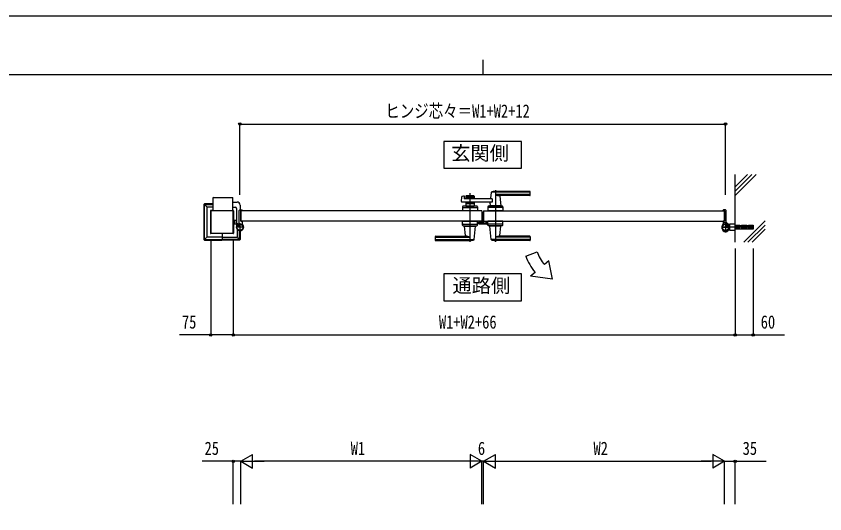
# Model space of a CAD drawing. Units: millimetres, scale not verified. Extents: x -4205 to 4205, y -2970 to 2970.
# Drawn here: x -1554 to 1131, y 1319 to 2970 of the extents above; entities that cross this region are included whole.
import ezdxf
from ezdxf.enums import TextEntityAlignment as Align

# ---------------------------------------------------------------- set-up
doc = ezdxf.new("R2010")
doc.units = ezdxf.units.MM
doc.header["$LTSCALE"] = 10
for name, color, linetype in [('0-1_USER1', 3, 'Continuous'), ('0-2_YKK_12', 2, 'Continuous'), ('0-3_YKK_13', 4, 'Continuous'), ('0-4_YKK_A1', 4, 'Continuous'), ('0-5_YKK_D', 6, 'Continuous'), ('0-6_YKK_ZWAK', 7, 'Continuous'), ('0-7_YSS_K', 3, 'Continuous')]:
    doc.layers.add(name, color=color, linetype=linetype)
doc.styles.add('ＭＳ ゴシック', font='')
doc.styles.get('ＭＳ ゴシック').set_extended_font_data('MS Gothic')

msp = doc.modelspace()

# ---------------------------------------------------------------- linework, layer by layer
at = {"layer": '0-1_USER1'}
for points in [[(-133.78, 2554.58), (-133.78, 2465.33), (123.82, 2465.33), (123.82, 2554.58)], [(-133.78, 2115.14), (-133.78, 2025.89), (123.82, 2025.89), (123.82, 2115.14)]]:
    msp.add_lwpolyline(points, close=True, dxfattribs=at)
at = {"layer": '0-2_YKK_12'}
for p, q in [((37.02, 2392.55), (37.02, 2221.55)), ((-46.98, 2221.55), (-46.98, 2383.1))]:
    msp.add_line(p, q, dxfattribs=at)
at = {"layer": '0-3_YKK_13'}
for p, q in [((-2.03, 2319.55), (-1.98, 2319.55)), ((-2.03, 2297.35), (-2.03, 2319.55)), ((-18.94, 2282.14), (-18.94, 2285.25)), ((-17.94, 2286.25), (-17.44, 2286.25)), ((-17.44, 2286.25), (-17.33, 2286.15)), ((-16.83, 2286.1), (-7.53, 2286.1)), ((-7.03, 2286.15), (-6.03, 2286.15)), ((-4.03, 2288.15), (-4.03, 2295.85)), ((-2.53, 2297.35), (-2.03, 2297.35)), ((-2.03, 2294.85), (-2.03, 2290.55)), ((7.37, 2289.55), (8.87, 2289.55)), ((8.87, 2289.55), (8.87, 2282.14)), ((6.88, 2280.14), (-16.94, 2280.14))]:
    msp.add_line(p, q, dxfattribs=at)
for centre, radius, start, end in [((-2.53, 2295.85), 1.5, 90, 180), ((-1.53, 2294.85), 0.5, 154.15409, 180), ((-1.03, 2290.55), 1, 180, 198.19765)]:
    msp.add_arc(centre, radius, start, end, dxfattribs=at)
for centre, major_axis, ratio, start_param, end_param in [((-17.93, 2285.25), (0.709, -0.709), 0.997265, 2.357564, 3.9256213), ((-16.93, 2282.15), (1.42, 1.42), 0.997265, 2.357564, 3.9256213), ((-16.83, 2286.12), (0.5, 0), 0.052408, 3.1415927, 4.712389), ((-7.53, 2286.12), (0.5, 0), 0.052408, 4.712389, 6.2831853), ((-6.03, 2288.15), (0, -2), 0.99863, 6.2831853, 7.8539816), ((6.87, 2282.15), (-1.42, 1.42), 0.997265, 2.357564, 3.9256213)]:
    msp.add_ellipse(centre, major_axis=major_axis, ratio=ratio, start_param=start_param, end_param=end_param, dxfattribs=at)
at = {"layer": '0-4_YKK_A1'}
for p, q in [((-900.98, 2366.05), (-900.98, 2324.55)), ((-898.98, 2368.05), (-835.98, 2368.05)), ((-833.98, 2324.55), (-833.98, 2366.05)), ((-75.81, 2355.21), (-74.59, 2370.61)), ((-73.08, 2372.4), (-67.66, 2373.75)), ((-66.42, 2372.83), (-66.03, 2365)), ((26.58, 2364.05), (-65.03, 2364.05)), ((-60.48, 2372.55), (-60.48, 2364.05)), ((-33.48, 2369.55), (-60.48, 2369.55)), ((-58.48, 2374.55), (-35.48, 2374.55)), ((-49.4, 2365.55), (-58.48, 2365.55)), ((-47.34, 2367.19), (-48.69, 2365.84)), ((-46.63, 2367.19), (-45.28, 2365.84)), ((-35.48, 2365.55), (-44.57, 2365.55)), ((-33.48, 2372.55), (-33.48, 2364.05)), ((22.97, 2384.93), (21.27, 2365.86)), ((152.02, 2385.53), (23.23, 2385.53)), ((152.02, 2388.55), (37.02, 2388.55)), ((152.02, 2377.88), (37.02, 2377.88)), ((151.02, 2374.55), (52, 2374.55)), ((52.19, 2372.36), (54.99, 2340.87)), ((153.02, 2376.55), (153.02, 2387.55)), ((-930.48, 2345.05), (-930.48, 2229.04)), ((-929.9, 2346.46), (-921.48, 2338.05)), ((-900.98, 2347.05), (-928.49, 2347.05)), ((-928.38, 2230.15), (-928.38, 2343.95)), ((-927.38, 2344.95), (-900.98, 2344.95)), ((-920.48, 2336.05), (-920.48, 2238.05)), ((-919.48, 2337.05), (-900.98, 2337.05)), ((-833.98, 2353.05), (-820.48, 2353.05)), ((-833.98, 2336.05), (-826.48, 2336.05)), ((-810.48, 2343.05), (-810.48, 2327.05)), ((-71.54, 2337.61), (-71.98, 2324.55)), ((-24.41, 2339.55), (-69.55, 2339.55)), ((-60.48, 2353.05), (-60.48, 2339.55)), ((-33.48, 2347.55), (-60.48, 2347.55)), ((-60.48, 2339.55), (-33.48, 2339.55)), ((-49.4, 2351.55), (-58.48, 2351.55)), ((-51.48, 2336.75), (-51.48, 2339.55)), ((-51.48, 2336.75), (-42.48, 2336.75)), ((-47.34, 2349.9), (-48.69, 2351.26)), ((-46.63, 2349.9), (-45.28, 2351.26)), ((-35.48, 2351.55), (-44.57, 2351.55)), ((-33.48, 2353.05), (-33.48, 2339.55)), ((-22.42, 2337.61), (-21.98, 2324.55)), ((12.46, 2337.61), (12.02, 2324.55)), ((59.59, 2339.55), (14.45, 2339.55)), ((55.02, 2340.54), (19.02, 2340.54)), ((19.02, 2339.55), (19.02, 2340.54)), ((19.65, 2347.6), (19.05, 2340.86)), ((54.69, 2340.54), (19.35, 2340.54)), ((22.02, 2340.54), (19.85, 2340.54)), ((32.52, 2336.75), (32.52, 2339.55)), ((54.69, 2340.54), (52.02, 2340.54)), ((55.02, 2339.55), (55.02, 2340.54)), ((61.58, 2337.61), (62.02, 2324.55)), ((-908.48, 2324.05), (-908.48, 2250.05)), ((-900.98, 2325.05), (-907.48, 2325.05)), ((-833.98, 2325.05), (-833.48, 2325.05)), ((-832.48, 2324.05), (-832.48, 2250.05)), ((-822.48, 2332.05), (-822.48, 2269.55)), ((-812.98, 2284.49), (-812.98, 2325.05)), ((-810.98, 2327.05), (-803.98, 2327.05)), ((-807.98, 2289.55), (-807.98, 2324.55)), ((-807.68, 2324.85), (-803.48, 2324.85)), ((-802.98, 2325.35), (-802.98, 2326.05)), ((-21.98, 2324.55), (-71.98, 2324.55)), ((-69.71, 2334.55), (-24.25, 2334.55)), ((62.02, 2324.55), (12.02, 2324.55)), ((59.75, 2334.55), (14.29, 2334.55)), ((32.27, 2324.55), (41.77, 2324.55)), ((793.02, 2325.35), (793.02, 2326.05)), ((797.72, 2324.85), (793.52, 2324.85)), ((801.02, 2327.05), (794.02, 2327.05)), ((798.02, 2289.55), (798.02, 2324.55)), ((803.02, 2284.49), (803.02, 2325.05)), ((-829.17, 2291.8), (-829.68, 2291.8)), ((-829.68, 2291.8), (-829.68, 2282.3)), ((-810.98, 2282.55), (-810.98, 2256.55)), ((-807.68, 2289.25), (-803.48, 2289.25)), ((-802.98, 2288.75), (-802.98, 2279.71)), ((-71.54, 2276.48), (-71.98, 2289.55)), ((-71.98, 2289.55), (-21.98, 2289.55)), ((-22.42, 2276.48), (-21.98, 2289.55)), ((12.46, 2276.48), (12.02, 2289.55)), ((62.02, 2289.55), (12.02, 2289.55)), ((61.58, 2276.48), (62.02, 2289.55)), ((793.02, 2288.75), (793.02, 2279.71)), ((797.72, 2289.25), (793.52, 2289.25)), ((801.02, 2286.55), (801.02, 2252.55)), ((801.02, 2282.55), (801.02, 2256.55)), ((-829.68, 2281.05), (-822.48, 2281.05)), ((-797.98, 2269.55), (-823.98, 2269.55)), ((-822.53, 2281.1), (-812.47, 2271.04)), ((-820.48, 2263.07), (-820.48, 2238.05)), ((-819.3, 2275.97), (-820.06, 2276.73)), ((-819.7, 2275.43), (-816.28, 2272.02)), ((-815.82, 2272.49), (-819.3, 2275.97)), ((-817.4, 2277.87), (-818.16, 2278.63)), ((-813.92, 2274.39), (-817.4, 2277.87)), ((-813.46, 2274.85), (-816.87, 2278.26)), ((-816.28, 2272.02), (-813.46, 2274.85)), ((-812.58, 2230.15), (-812.58, 2258.16)), ((-810.48, 2258.05), (-810.48, 2229.04)), ((-69.71, 2279.55), (-24.25, 2279.55)), ((-69.55, 2274.55), (-24.41, 2274.55)), ((-64.98, 2274.55), (-64.98, 2273.55)), ((-64.98, 2273.55), (-28.98, 2273.55)), ((-62.15, 2241.73), (-64.96, 2273.22)), ((-32.93, 2229.15), (-29.01, 2273.22)), ((-28.98, 2274.55), (-28.98, 2273.55)), ((59.75, 2279.55), (14.29, 2279.55)), ((59.59, 2274.55), (14.45, 2274.55)), ((19.02, 2274.55), (19.02, 2273.55)), ((55.02, 2273.55), (19.02, 2273.55)), ((22.97, 2229.15), (19.05, 2273.22)), ((52.19, 2241.73), (55, 2273.22)), ((55.02, 2274.55), (55.02, 2273.55)), ((788.02, 2269.55), (814.02, 2269.55)), ((895.02, 2269.55), (788.02, 2269.55)), ((790.02, 2273.55), (790.02, 2265.55)), ((812.57, 2281.1), (802.51, 2271.04)), ((803.49, 2274.85), (806.91, 2278.26)), ((806.32, 2272.02), (803.49, 2274.85)), ((803.96, 2274.39), (807.44, 2277.87)), ((805.86, 2272.49), (809.34, 2275.97)), ((809.73, 2275.43), (806.32, 2272.02)), ((807.44, 2277.87), (808.2, 2278.63)), ((809.34, 2275.97), (810.1, 2276.73)), ((812.02, 2273.55), (812.02, 2265.55)), ((815.02, 2278.55), (812.51, 2278.55)), ((815.02, 2260.55), (812.51, 2260.55)), ((833.02, 2276.3), (849.02, 2276.3)), ((833.02, 2272.1), (849.02, 2272.1)), ((849.02, 2267), (833.02, 2267)), ((849.02, 2262.8), (833.02, 2262.8)), ((849.02, 2262.8), (849.02, 2276.3)), ((849.02, 2275.55), (854.02, 2275.55)), ((854.02, 2263.55), (849.02, 2263.55)), ((854.02, 2276.3), (854.02, 2262.8)), ((854.02, 2276.3), (872.02, 2276.3)), ((854.02, 2272.1), (872.02, 2272.1)), ((872.02, 2267), (854.02, 2267)), ((872.02, 2262.8), (854.02, 2262.8)), ((872.02, 2276.3), (872.02, 2262.8)), ((872.02, 2275.55), (877.02, 2275.55)), ((877.02, 2263.55), (872.02, 2263.55)), ((877.02, 2276.3), (877.02, 2262.8)), ((877.02, 2276.3), (893.02, 2276.3)), ((877.02, 2272.1), (893.02, 2272.1)), ((893.02, 2267), (877.02, 2267)), ((-921.48, 2236.05), (-929.9, 2227.63)), ((-927.38, 2229.15), (-870.98, 2229.15)), ((-870.98, 2237.05), (-919.48, 2237.05)), ((-870.98, 2249.05), (-907.48, 2249.05)), ((-870.48, 2248.55), (-870.48, 2227.55)), ((-833.48, 2249.05), (-869.98, 2249.05)), ((-869.98, 2237.05), (-821.48, 2237.05)), ((-813.58, 2229.15), (-869.98, 2229.15)), ((-819.48, 2236.05), (-811.06, 2227.63)), ((-162.98, 2237.55), (-162.98, 2226.55)), ((-161.98, 2236.22), (-46.98, 2236.22)), ((-161.98, 2228.56), (-33.19, 2228.56)), ((-160.98, 2239.55), (-61.96, 2239.55)), ((152.02, 2228.56), (23.23, 2228.56)), ((152.02, 2236.22), (37.02, 2236.22)), ((151.02, 2239.55), (52, 2239.55)), ((153.02, 2237.55), (153.02, 2226.55)), ((-928.49, 2227.05), (-870.98, 2227.05)), ((-812.48, 2227.05), (-869.98, 2227.05)), ((-161.98, 2225.55), (-46.98, 2225.55)), ((152.02, 2225.55), (37.02, 2225.55)), ((137.73, 2174.05), (175.32, 2187.73)), ((214.95, 2158.48), (199.63, 2145.63)), ((226.88, 2097.05), (214.95, 2158.48)), ((168.99, 2119.91), (153.67, 2107.06)), ((226.88, 2097.05), (153.67, 2107.06))]:
    msp.add_line(p, q, dxfattribs=at)
at = {"layer": '0-4_YKK_A1', "color": 7}
for p, q in [((-16.98, 2283.05), (-16.98, 2284.85)), ((-15.98, 2285.85), (-14.78, 2285.85)), ((-15.98, 2284.55), (-15.98, 2283.65)), ((6.02, 2282.05), (-15.98, 2282.05)), ((-14.78, 2284.85), (-15.68, 2284.85)), ((-15.68, 2283.35), (-9.28, 2283.35)), ((-14.48, 2285.55), (-14.48, 2285.15)), ((-10.48, 2285.15), (-10.48, 2285.55)), ((-10.18, 2285.85), (-8.98, 2285.85)), ((-9.28, 2284.85), (-10.18, 2284.85)), ((-8.98, 2283.65), (-8.98, 2284.55)), ((-7.98, 2284.85), (-7.98, 2283.65)), ((-7.68, 2283.35), (-5.28, 2283.35)), ((-3.28, 2285.35), (-3.28, 2295.55)), ((-2.28, 2296.55), (-1.98, 2296.55)), ((-1.98, 2295.05), (-1.98, 2283.35)), ((-1.68, 2283.05), (5.72, 2283.05)), ((5.52, 2289.55), (6.72, 2289.55)), ((5.72, 2288.55), (5.52, 2288.55)), ((6.02, 2283.35), (6.02, 2288.25)), ((7.02, 2289.25), (7.02, 2283.05))]:
    msp.add_line(p, q, dxfattribs=at)
at = {"layer": '0-4_YKK_A1'}
for points in [[(26.58, 2364.05), (26.58, 2353.05), (-73.81, 2353.05)], [(-51.48, 2336.75), (-42.48, 2336.75), (-42.48, 2339.55)], [(32.52, 2336.75), (41.52, 2336.75), (41.52, 2339.55)], [(-7.98, 2324.55), (-7.98, 2289.55), (-807.98, 2289.55)], [(-7.98, 2324.55), (-807.98, 2324.55), (-807.98, 2289.55)], [(-1.98, 2324.55), (-1.98, 2289.55), (798.02, 2289.55)], [(-1.98, 2324.55), (798.02, 2324.55), (798.02, 2289.55)], [(-827.54, 2289.2), (-829.6, 2288.19), (-830.21, 2287.05)], [(-827.54, 2284.9), (-829.6, 2285.9), (-830.21, 2287.05)], [(-830.18, 2293.55), (-829.68, 2293.05), (-822.48, 2293.05)], [(-830.18, 2280.55), (-829.68, 2281.05), (-829.68, 2293.05)], [(-829.17, 2291.8), (-829.17, 2282.3), (-829.68, 2282.3)], [(-820.53, 2276.27), (-821.59, 2275.21), (-822.31, 2276.47)], [(-822.26, 2277.86), (-820.21, 2277.15), (-818.97, 2277.53)], [(-816.87, 2278.26), (-817.7, 2279.09), (-820.53, 2276.27), (-819.7, 2275.43)], [(-819.29, 2280.83), (-818.58, 2278.78), (-818.97, 2277.53)], [(-817.7, 2279.09), (-816.64, 2280.15), (-817.9, 2280.88)], [(807.74, 2279.09), (806.68, 2280.15), (807.94, 2280.88)], [(806.91, 2278.26), (807.74, 2279.09), (810.57, 2276.27), (809.73, 2275.43)], [(809.33, 2280.83), (808.62, 2278.78), (809, 2277.53)], [(812.3, 2277.86), (810.25, 2277.15), (809, 2277.53)], [(810.57, 2276.27), (811.63, 2275.21), (812.35, 2276.47)], [(893.02, 2276.3), (893.02, 2262.8), (877.02, 2262.8)]]:
    msp.add_lwpolyline(points, dxfattribs=at)
for points in [[(-907.98, 2249.55), (-832.98, 2249.55), (-832.98, 2324.55), (-907.98, 2324.55)], [(833.02, 2294.55), (832.02, 2294.55), (832.02, 2244.55), (833.02, 2244.55)], [(832.02, 2280.55), (832.02, 2258.55), (815.02, 2258.55), (815.02, 2280.55)]]:
    msp.add_lwpolyline(points, close=True, dxfattribs=at)
for centre, radius in [((-810.98, 2269.55), 11.5), ((-810.98, 2269.55), 10.35), ((801.02, 2269.55), 11.5), ((801.02, 2269.55), 10.35)]:
    msp.add_circle(centre, radius, dxfattribs=at)
for centre, radius, start, end in [((-898.98, 2366.05), 2, 90, 180), ((-835.98, 2366.05), 2, 360, 90), ((-72.6, 2370.46), 2, 104.03624, 175.49449), ((-67.42, 2372.78), 1, 2.86241, 104.03624), ((-65.03, 2365.05), 1, 182.86241, 270), ((-58.48, 2372.55), 2, 90, 180), ((-58.48, 2367.55), 2, 180, 270), ((-49.4, 2366.55), 1, 270, 315), ((-46.98, 2366.84), 0.5, 45, 135), ((-44.57, 2366.55), 1, 225, 270), ((-35.48, 2372.55), 2, 0, 90), ((-35.48, 2367.55), 2, 270, 0), ((19.28, 2366.04), 2, 270, 354.91858), ((23.96, 2384.86), 1, 113.30607, 174.91858), ((37.02, 2354.55), 34, 90, 113.30607), ((50.81, 2404.52), 30, 242.63879, 272.27092), ((54.18, 2372.55), 2, 90, 185.08142), ((151.02, 2376.55), 2, 270, 0), ((152.02, 2387.55), 1, 0, 90), ((152.02, 2384.53), 1, 0, 90), ((152.02, 2378.88), 1, 270, 0), ((-927.38, 2343.95), 1, 90, 180), ((-919.48, 2336.05), 1, 90, 180), ((-826.48, 2332.05), 4, 360, 90), ((-820.48, 2343.05), 10, 360, 90), ((-73.81, 2355.05), 2, 175.49449, 270), ((-69.55, 2337.55), 2, 90, 178.09085), ((-58.48, 2349.55), 2, 90, 180), ((-46.98, 2327.14), 10.61, 64.90378, 115.09622), ((-49.4, 2350.55), 1, 45, 90), ((-46.98, 2350.26), 0.5, 225, 315), ((-44.57, 2350.55), 1, 90, 135), ((-35.48, 2349.55), 2, 0, 90), ((-24.41, 2337.55), 2, 1.90915, 90), ((14.45, 2337.55), 2, 90, 178.09085), ((14.67, 2348.04), 5, 354.91858, 90), ((19.35, 2340.84), 0.3, 174.91858, 270), ((37.02, 2327.14), 10.61, 64.90378, 115.09622), ((54.69, 2340.84), 0.3, 270, 5.08142), ((59.59, 2337.55), 2, 1.90915, 90), ((-907.48, 2324.05), 1, 90, 180), ((-833.48, 2324.05), 1, 360, 90), ((-810.98, 2325.05), 2, 90, 180), ((-807.68, 2324.55), 0.3, 90, 180), ((-803.98, 2326.05), 1, 360, 90), ((-803.48, 2325.35), 0.5, 270, 360), ((-69.71, 2332.55), 2, 90, 178.09085), ((-24.25, 2332.55), 2, 1.90915, 90), ((14.29, 2332.55), 2, 90, 178.09085), ((59.75, 2332.55), 2, 1.90915, 90), ((794.02, 2326.05), 1, 90, 180), ((793.52, 2325.35), 0.5, 180, 270), ((797.72, 2324.55), 0.3, 0, 90), ((801.02, 2325.05), 2, 0, 90), ((-833.84, 2287.05), 6.66, 314.51496, 45.48504), ((-817.98, 2284.49), 5, 295.10278, 359.99998), ((-807.68, 2289.55), 0.3, 180, 270), ((-803.48, 2288.75), 0.5, 360, 90), ((801.02, 2273.55), 11, 0, 180), ((793.52, 2288.75), 0.5, 90, 180), ((797.72, 2289.55), 0.3, 270, 0), ((808.02, 2284.49), 5, 180.00002, 244.89722), ((-821.19, 2277.12), 1.3, 149.0353, 210), ((-810.98, 2269.55), 11.5, 115.10278, 38.01228), ((-814.59, 2273.15), 9, 120.9647, 149.0353), ((-818.55, 2279.76), 1.3, 60, 120.9647), ((-797.98, 2279.71), 5, 180, 218.01228), ((-69.71, 2281.55), 2, 181.90915, 270), ((-69.55, 2276.55), 2, 181.90915, 270), ((-64.66, 2273.25), 0.3, 90, 185.08142), ((-29.31, 2273.25), 0.3, 354.91858, 90), ((-24.41, 2276.55), 2, 270, 358.09085), ((-24.25, 2281.55), 2, 270, 358.09085), ((14.29, 2281.55), 2, 181.90915, 270), ((14.45, 2276.55), 2, 181.90915, 270), ((19.35, 2273.25), 0.3, 90, 185.08142), ((54.7, 2273.25), 0.3, 354.91858, 90), ((59.59, 2276.55), 2, 270, 358.09085), ((59.75, 2281.55), 2, 270, 358.09085), ((801.02, 2269.55), 11.5, 141.98772, 64.89722), ((801.02, 2265.55), 11, 180, 0), ((788.02, 2279.71), 5, 321.98772, 0), ((808.59, 2279.76), 1.3, 59.0353, 120), ((804.63, 2273.15), 9, 30.9647, 59.0353), ((812.51, 2281.55), 3, 214.8499, 270), ((812.51, 2257.55), 3, 90, 145.1501), ((811.23, 2277.12), 1.3, 330, 30.9647), ((-927.38, 2230.15), 1, 180, 270), ((-919.48, 2238.05), 1, 180, 270), ((-907.48, 2250.05), 1, 180, 270), ((-833.48, 2250.05), 1, 270, 360), ((-833.48, 2250.05), 1, 270, 0), ((-821.48, 2238.05), 1, 270, 360), ((-813.58, 2230.15), 1, 270, 0), ((-160.98, 2237.55), 2, 90, 180), ((-161.98, 2235.22), 1, 90, 180), ((-161.98, 2229.56), 1, 180, 270), ((-64.15, 2241.55), 2, 270, 5.08142), ((-60.77, 2209.57), 30, 62.63879, 92.27092), ((-46.98, 2259.55), 34, 270, 293.30607), ((-33.93, 2229.24), 1, 293.30607, 354.91858), ((23.97, 2229.24), 1, 185.08142, 246.69393), ((37.02, 2259.55), 34, 246.69393, 270), ((50.81, 2209.57), 30, 87.72908, 117.36121), ((54.19, 2241.55), 2, 174.91858, 270), ((151.02, 2237.55), 2, 0, 90), ((152.02, 2235.22), 1, 0, 90), ((152.02, 2229.56), 1, 270, 0), ((-161.98, 2226.55), 1, 180, 270), ((152.02, 2226.55), 1, 270, 0), ((306.88, 2235.62), 140, 200.00072, 220.00072), ((306.88, 2235.62), 180, 200.00072, 220.00072)]:
    msp.add_arc(centre, radius, start, end, dxfattribs=at)
at = {"layer": '0-4_YKK_A1', "color": 7}
for centre, radius, start, end in [((-15.98, 2284.85), 1, 90, 180), ((-15.98, 2283.05), 1, 180, 270), ((-15.68, 2284.55), 0.3, 89.99863, 180), ((-15.68, 2283.65), 0.3, 180, 269.99863), ((-14.78, 2285.55), 0.3, 360, 89.99863), ((-14.78, 2285.15), 0.3, 269.99863, 359.99863), ((-10.18, 2285.55), 0.3, 89.99863, 180.00291), ((-10.18, 2285.15), 0.3, 180, 269.99863), ((-9.28, 2284.55), 0.3, 359.99709, 89.99863), ((-9.28, 2283.65), 0.3, 269.99863, 359.99863), ((-8.98, 2284.85), 1, 360, 90), ((-7.68, 2283.65), 0.3, 180, 269.99863), ((-5.28, 2285.35), 2, 269.99863, 359.99863), ((-2.28, 2295.55), 1, 90, 180), ((-1.68, 2283.35), 0.3, 180, 269.99863), ((5.52, 2289.05), 0.5, 90, 180), ((5.52, 2289.05), 0.5, 180, 270), ((5.72, 2288.25), 0.3, 360, 89.99863), ((5.72, 2283.35), 0.3, 269.99863, 359.99863), ((6.02, 2283.05), 1, 269.99863, 359.99863), ((6.72, 2289.25), 0.3, 360, 89.99863)]:
    msp.add_arc(centre, radius, start, end, dxfattribs=at)
at = {"layer": '0-4_YKK_A1'}
for centre, major_axis, ratio, start_param, end_param in [((-928.48, 2345.04), (-1.42, 1.42), 0.995146, 5.5002201, 7.0661505), ((-928.48, 2229.05), (-1.42, -1.42), 0.995146, 5.5002201, 7.0661505), ((-870.98, 2248.55), (0, -0.501), 0.997564, 1.5707963, 3.1415927), ((-869.98, 2248.55), (0, -0.501), 0.997564, 3.1415927, 4.712389), ((-812.49, 2229.05), (1.42, -1.42), 0.995146, 5.5002201, 7.0661505), ((-870.98, 2227.55), (0, 0.501), 0.997564, 3.1415927, 4.712389), ((-869.98, 2227.55), (0, 0.501), 0.997564, 1.5707963, 3.1415927)]:
    msp.add_ellipse(centre, major_axis=major_axis, ratio=ratio, start_param=start_param, end_param=end_param, dxfattribs=at)
at = {"layer": '0-5_YKK_D'}
for p, q in [((-810.98, 2377.55), (-810.98, 2613.05)), ((-810.98, 2612.05), (801.02, 2612.05)), ((801.02, 2377.55), (801.02, 2613.05)), ((-907.98, 2229.55), (-907.98, 1911.05)), ((-832.98, 2229.55), (-832.98, 1911.05)), ((-832.98, 2229.55), (-832.98, 1911.05)), ((833.02, 2199.55), (833.02, 1911.05)), ((833.02, 2199.55), (833.02, 1911.05)), ((893.02, 2199.55), (893.02, 1911.05)), ((-832.98, 1912.05), (833.02, 1912.05)), ((-807.98, 1492.84), (-769.01, 1515.34)), ((-769.01, 1470.34), (-769.01, 1515.34)), ((-7.98, 1492.84), (-46.95, 1515.34)), ((-46.95, 1515.34), (-46.95, 1470.34)), ((-1.98, 1492.84), (36.99, 1515.34)), ((36.99, 1470.34), (36.99, 1515.34)), ((798.02, 1492.84), (759.05, 1515.34)), ((759.05, 1515.34), (759.05, 1470.34)), ((-832.98, 1350.39), (-832.98, 1493.84)), ((-807.98, 1350.39), (-807.98, 1493.84)), ((-807.98, 1350.39), (-807.98, 1493.84)), ((-807.98, 1492.84), (-769.01, 1470.34)), ((-807.98, 1492.84), (-730.04, 1492.84)), ((-52.98, 1492.84), (-762.98, 1492.84)), ((-7.98, 1492.84), (-85.92, 1492.84)), ((-7.98, 1492.84), (-46.95, 1470.34)), ((-7.98, 1350.39), (-7.98, 1493.84)), ((-7.98, 1350.39), (-7.98, 1493.84)), ((-1.98, 1492.84), (-7.98, 1492.84)), ((-1.98, 1350.39), (-1.98, 1493.84)), ((-1.98, 1350.39), (-1.98, 1493.84)), ((-1.98, 1492.84), (36.99, 1470.34)), ((-1.98, 1492.84), (75.96, 1492.84)), ((43.02, 1492.84), (753.02, 1492.84)), ((798.02, 1492.84), (720.08, 1492.84)), ((798.02, 1492.84), (759.05, 1470.34)), ((798.02, 1350.39), (798.02, 1493.84)), ((798.02, 1350.39), (798.02, 1493.84)), ((833.02, 1350.39), (833.02, 1493.84))]:
    msp.add_line(p, q, dxfattribs=at)
for points in [[(-832.98, 1912.05), (-907.98, 1912.05), (-1011.38, 1912.05)], [(833.02, 1912.05), (893.02, 1912.05), (996.42, 1912.05)], [(-807.98, 1492.84), (-832.98, 1492.84), (-936.38, 1492.84)], [(798.02, 1492.84), (833.02, 1492.84), (936.42, 1492.84)]]:
    msp.add_lwpolyline(points, dxfattribs=at)
for centre in [(-810.98, 2612.05), (801.02, 2612.05), (-907.98, 1912.05), (-832.98, 1912.05), (-832.98, 1912.05), (833.02, 1912.05), (833.02, 1912.05), (893.02, 1912.05), (-832.98, 1492.84), (833.02, 1492.84)]:
    msp.add_circle(centre, 4.25, dxfattribs=at)
at = {"layer": '0-6_YKK_ZWAK'}
for p, q in [((-4.98, 2825), (-4.98, 2775)), ((3895.02, 2775), (-3904.98, 2775))]:
    msp.add_line(p, q, dxfattribs=at)
msp.add_lwpolyline([(-4205, -2970), (4205, -2970), (4205, 2970), (-4205, 2970)], close=True, dxfattribs=at)
at = {"layer": '0-7_YSS_K'}
for p, q in [((833.02, 2219.55), (833.02, 2444.55)), ((833.02, 2403.15), (874.42, 2444.55)), ((833.02, 2389.01), (888.56, 2444.55)), ((833.02, 2374.87), (902.7, 2444.55)), ((861.55, 2219.55), (933.02, 2291.02)), ((875.69, 2219.55), (933.02, 2276.88)), ((889.83, 2219.55), (933.02, 2262.74))]:
    msp.add_line(p, q, dxfattribs=at)

# ---------------------------------------------------------------- texts
at = {"layer": '0-1_USER1', "style": 'ＭＳ ゴシック'}
for s, p in [('玄関側', (-109.4, 2478.08)), ('通路側', (-105.07, 2038.64))]:
    msp.add_text(s, height=46.74, dxfattribs=at).set_placement(p, align=Align.BOTTOM_LEFT)
at = {"layer": '0-5_YKK_D', "style": 'ＭＳ ゴシック', "width": 0.8}
for s, p in [('ヒンジ芯々＝W1+W2+12', (-328.18, 2620.05)), ('75', (-1003.38, 1920.05)), ('W1+W2+66', (-150.38, 1920.05)), ('60', (918.02, 1920.05)), ('25', (-928.38, 1500.84)), ('W1', (-443.18, 1500.84)), ('6', (-20.98, 1500.84)), ('W2', (362.82, 1500.84)), ('35', (858.02, 1500.84))]:
    msp.add_text(s, height=43.99, dxfattribs=at).set_placement(p, align=Align.BOTTOM_LEFT)

doc.saveas('drawing.dxf')
